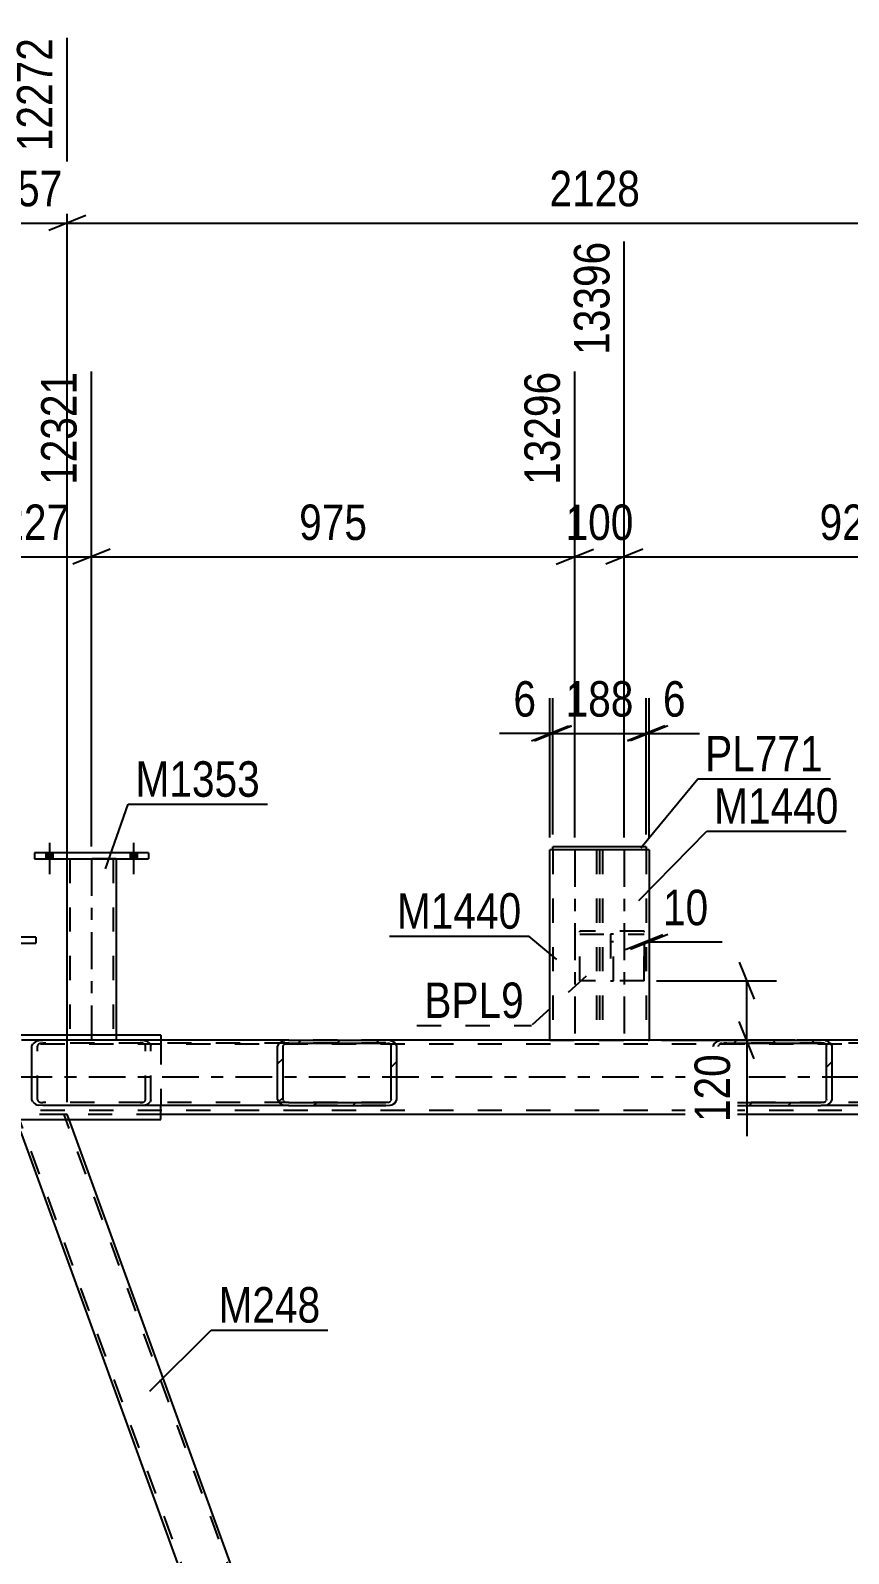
# Model space of a CAD drawing. Header units: millimetres. Extents: x -777 to 412, y -850 to -9.
# Drawn here: x -220.1 to -154.1, y -302.6 to -179.6 of the extents above; entities that cross this region are included whole.
import ezdxf

# ---------------------------------------------------------------- set-up
doc = ezdxf.new("R2010")
doc.units = ezdxf.units.MM
doc.linetypes.add('DXK_LINE_DOT2', pattern=[3.9198, 1.9599, -1.9599])
doc.linetypes.add('DXK_LINE_DOT3', pattern=[5.9187, 2.979, -0.9799, 0.9799, -0.9799])
doc.styles.add('Arial Narrow', font='ARIALN.TTF', dxfattribs={"height": 0.2})

# ---------------------------------------------------------------- blocks, each defined once
blk = doc.blocks.new('Part-570390744-11764 - 11758')
at = {"color": 2, "linetype": 'Continuous'}
for p, q in [((-138.39, -267.56), (-174.99, -382.96)), ((-135.36, -269.63), (-136.11, -267.56)), ((-135.09, -270.37), (-171.68, -385.76)), ((-135.09, -270.37), (-135.36, -269.63)), ((-173.96, -385.76), (-174.99, -382.96))]:
    blk.add_line(p, q, dxfattribs=at)
at = {"color": 7, "linetype": 'DXK_LINE_DOT2'}
for p, q in [((-138.02, -267.16), (-174.85, -383.33)), ((-138.27, -267.16), (-138.39, -267.56)), ((-136.25, -267.16), (-138.27, -267.16)), ((-136.11, -267.56), (-136.25, -267.16)), ((-135.22, -270), (-172.06, -386.16)), ((-135.09, -270.37), (-135.25, -269.91)), ((-173.82, -386.16), (-173.96, -385.76)), ((-171.68, -385.76), (-171.81, -386.16)), ((-171.81, -386.16), (-173.82, -386.16))]:
    blk.add_line(p, q, dxfattribs=at)
blk = doc.blocks.new('Part-570390744-11821 - 11758')
at = {"color": 7, "linetype": 'DXK_LINE_DOT2'}
for p, q in [((-217.13, -267.16), (-221.39, -267.16)), ((-220.22, -270.37), (-221.39, -267.16)), ((-177.82, -386.16), (-221.13, -267.16)), ((-174.07, -386.16), (-217.39, -267.16)), ((-216.99, -267.56), (-217.13, -267.16)), ((-173.82, -386.16), (-174.99, -382.96)), ((-178.08, -386.16), (-178.22, -385.76)), ((-178.08, -386.16), (-173.82, -386.16))]:
    blk.add_line(p, q, dxfattribs=at)
at = {"color": 2, "linetype": 'Continuous'}
for p, q in [((-174.99, -382.96), (-216.99, -267.56)), ((-178.22, -385.76), (-220.22, -270.37))]:
    blk.add_line(p, q, dxfattribs=at)
blk = doc.blocks.new('Part-570390744-11795 - 11758')
at = {"linetype": 'Continuous'}
h = blk.add_hatch(dxfattribs=at)
h.set_pattern_fill('', scale=0.7, style=0, pattern_type=0)
h.set_pattern_definition([(45, (-164.953, -266.1466), (-1.57154, 1.57154), [])])
h.paths.add_polyline_path([(-165.02, -265.96), (-164.95, -266.15), (-164.76, -266.3), (-164.48, -266.41), (-164.15, -266.44), (-156.29, -266.44), (-155.95, -266.41), (-155.67, -266.3), (-155.48, -266.15), (-155.41, -265.96), (-155.41, -261.64), (-155.48, -261.46), (-155.67, -261.3), (-155.95, -261.2), (-156.29, -261.16), (-164.15, -261.16), (-164.48, -261.2), (-164.76, -261.3), (-164.95, -261.46), (-165.02, -261.64)])
h.paths.add_polyline_path([(-164.55, -261.55), (-164.45, -261.47), (-164.31, -261.42), (-164.15, -261.4), (-156.29, -261.4), (-156.12, -261.42), (-155.98, -261.47), (-155.88, -261.55), (-155.85, -261.64), (-155.85, -265.96), (-155.88, -266.05), (-155.98, -266.13), (-156.12, -266.18), (-156.29, -266.2), (-164.15, -266.2), (-164.31, -266.18), (-164.45, -266.13), (-164.55, -266.05), (-164.58, -265.96), (-164.58, -261.64)])
at = {"color": 2, "linetype": 'Continuous'}
for p, q in [((-164.95, -261.46), (-165.02, -261.64)), ((-165.02, -265.96), (-165.02, -261.64)), ((-164.58, -261.64), (-164.55, -261.55)), ((-164.58, -265.96), (-164.58, -261.64)), ((-164.15, -261.16), (-164.48, -261.2)), ((-164.31, -261.42), (-164.15, -261.4)), ((-164.15, -261.16), (-156.29, -261.16)), ((-164.15, -261.4), (-156.29, -261.4)), ((-136.46, -261.16), (-156.29, -261.16)), ((-155.95, -261.2), (-156.29, -261.16)), ((-156.29, -261.4), (-156.12, -261.42)), ((-155.88, -261.55), (-155.85, -261.64)), ((-155.85, -265.96), (-155.85, -261.64)), ((-155.41, -261.64), (-155.48, -261.46)), ((-155.41, -265.96), (-155.41, -261.64)), ((-136.46, -261.16), (-136.12, -261.2)), ((-135.65, -261.46), (-135.58, -261.64)), ((-135.58, -265.96), (-135.58, -261.64)), ((-165.02, -265.96), (-164.95, -266.15)), ((-164.55, -266.05), (-164.58, -265.96)), ((-164.48, -266.41), (-164.15, -266.44)), ((-164.15, -266.2), (-164.31, -266.18)), ((-164.15, -266.2), (-156.29, -266.2)), ((-164.15, -266.44), (-156.29, -266.44)), ((-156.12, -266.18), (-156.29, -266.2)), ((-156.29, -266.44), (-155.95, -266.41)), ((-136.46, -266.44), (-156.29, -266.44)), ((-155.85, -265.96), (-155.88, -266.05)), ((-155.48, -266.15), (-155.41, -265.96)), ((-136.12, -266.41), (-136.46, -266.44)), ((-135.58, -265.96), (-135.65, -266.15))]:
    blk.add_line(p, q, dxfattribs=at)
at = {"color": 7, "linetype": 'DXK_LINE_DOT2'}
for p, q in [((-156.29, -261.16), (-164.15, -261.16)), ((-136.46, -261.4), (-164.15, -261.4)), ((-145.19, -261.64), (-145.12, -261.46)), ((-145.19, -265.96), (-145.19, -261.64)), ((-144.72, -261.55), (-144.75, -261.64)), ((-144.75, -265.96), (-144.75, -261.64)), ((-144.65, -261.2), (-144.32, -261.16)), ((-144.32, -261.4), (-144.48, -261.42)), ((-136.29, -261.42), (-136.46, -261.4)), ((-136.02, -261.64), (-136.05, -261.55)), ((-136.02, -265.96), (-136.02, -261.64)), ((-136.46, -266.2), (-164.15, -266.2)), ((-164.15, -266.44), (-156.29, -266.44)), ((-145.12, -266.15), (-145.19, -265.96)), ((-144.75, -265.96), (-144.72, -266.05)), ((-144.32, -266.44), (-144.65, -266.41)), ((-144.48, -266.18), (-144.32, -266.2)), ((-136.46, -266.2), (-136.29, -266.18)), ((-136.05, -266.05), (-136.02, -265.96))]:
    blk.add_line(p, q, dxfattribs=at)
at = {"color": 2, "linetype": 'Continuous'}
for centre, radius, start, end in [((-164.35, -262.01), 0.817, 99.5182, 138.0638), ((-164.25, -261.82), 0.409, 99.5182, 138.0638), ((-156.19, -261.82), 0.409, 41.9363, 80.4819), ((-156.09, -262.01), 0.817, 41.9363, 80.4819), ((-136.26, -262.01), 0.817, 41.9363, 80.4819), ((-164.35, -265.6), 0.817, 221.9363, 260.4819), ((-164.25, -265.78), 0.409, 221.9363, 260.4819), ((-156.19, -265.78), 0.409, 279.5182, 318.0638), ((-156.09, -265.6), 0.817, 279.5182, 318.0638), ((-136.26, -265.6), 0.817, 279.5182, 318.0638)]:
    blk.add_arc(centre, radius, start, end, dxfattribs=at)
at = {"color": 7, "linetype": 'DXK_LINE_DOT2'}
for centre, radius, start, end in [((-144.52, -262.01), 0.817, 99.5182, 138.0638), ((-144.42, -261.82), 0.409, 99.5182, 138.0638), ((-136.36, -261.82), 0.409, 41.9363, 80.4819), ((-144.52, -265.6), 0.817, 221.9363, 260.4819), ((-144.42, -265.78), 0.409, 221.9363, 260.4819), ((-136.36, -265.78), 0.409, 279.5182, 318.0638)]:
    blk.add_arc(centre, radius, start, end, dxfattribs=at)
blk = doc.blocks.new('Part-570390744-11930 - 11758')
at = {"color": 7, "linetype": 'DXK_LINE_DOT2'}
for p, q in [((-231.12, -260.76), (-231.12, -265.94)), ((-221.09, -260.76), (-231.12, -260.76)), ((-209.58, -261.16), (-209.58, -266.44))]:
    blk.add_line(p, q, dxfattribs=at)
at = {"color": 2, "linetype": 'Continuous'}
for p, q in [((-209.58, -260.76), (-221.09, -260.76)), ((-209.58, -260.76), (-209.58, -261.16)), ((-231.12, -265.94), (-231.12, -267.56)), ((-209.58, -267.56), (-209.58, -266.44)), ((-231.12, -267.56), (-209.58, -267.56))]:
    blk.add_line(p, q, dxfattribs=at)
blk = doc.blocks.new('Bolt-570390744-12431 - 11758')
at = {"linetype": 'Continuous'}
for points in [[(-218.3, -246.04), (-218.86, -246.04), (-218.86, -246.52), (-218.3, -246.52)], [(-218.3, -246.04), (-218.86, -246.04), (-218.86, -246.52), (-218.3, -246.52)], [(-211.5, -246.04), (-212.06, -246.04), (-212.06, -246.52), (-211.5, -246.52)], [(-211.5, -246.04), (-212.06, -246.04), (-212.06, -246.52), (-211.5, -246.52)]]:
    blk.add_hatch(color=1, dxfattribs=at).paths.add_polyline_path(points)
at = {"color": 1, "linetype": 'Continuous'}
for p, q in [((-218.58, -245.24), (-218.58, -247.76)), ((-218.58, -245.24), (-218.58, -247.76)), ((-211.78, -245.24), (-211.78, -247.76)), ((-211.78, -245.24), (-211.78, -247.76)), ((-218.86, -246.04), (-218.86, -246.52)), ((-218.86, -246.04), (-218.86, -246.52)), ((-218.3, -246.04), (-218.3, -246.52)), ((-218.3, -246.04), (-218.3, -246.52)), ((-212.06, -246.04), (-212.06, -246.52)), ((-212.06, -246.04), (-212.06, -246.52)), ((-211.5, -246.04), (-211.5, -246.52)), ((-211.5, -246.04), (-211.5, -246.52))]:
    blk.add_line(p, q, dxfattribs=at)
blk = doc.blocks.new('Part-570390744-12350 - 11758')
at = {"color": 7, "linetype": 'DXK_LINE_DOT2'}
for p, q in [((-170.58, -252.36), (-175.78, -252.36)), ((-175.78, -256.36), (-175.78, -252.36)), ((-175.78, -252.6), (-170.58, -252.6)), ((-170.58, -256.36), (-170.58, -252.36)), ((-170.58, -256.36), (-175.78, -256.36))]:
    blk.add_line(p, q, dxfattribs=at)
blk = doc.blocks.new('Part-570390744-11941 - 11758')
at = {"linetype": 'Continuous'}
h = blk.add_hatch(dxfattribs=at)
h.set_pattern_fill('', scale=0.7, style=0, pattern_type=0)
h.set_pattern_definition([(45, (-200.091, -266.1466), (-1.57154, 1.57154), [])])
h.paths.add_polyline_path([(-200.16, -265.96), (-200.09, -266.15), (-199.9, -266.3), (-199.62, -266.41), (-199.28, -266.44), (-191.42, -266.44), (-191.09, -266.41), (-190.81, -266.3), (-190.62, -266.15), (-190.55, -265.96), (-190.55, -261.64), (-190.62, -261.46), (-190.81, -261.3), (-191.09, -261.2), (-191.42, -261.16), (-199.28, -261.16), (-199.62, -261.2), (-199.9, -261.3), (-200.09, -261.46), (-200.16, -261.64)])
h.paths.add_polyline_path([(-199.69, -261.55), (-199.59, -261.47), (-199.45, -261.42), (-199.28, -261.4), (-191.42, -261.4), (-191.26, -261.42), (-191.11, -261.47), (-191.02, -261.55), (-190.99, -261.64), (-190.99, -265.96), (-191.02, -266.05), (-191.11, -266.13), (-191.26, -266.18), (-191.42, -266.2), (-199.28, -266.2), (-199.45, -266.18), (-199.59, -266.13), (-199.69, -266.05), (-199.72, -265.96), (-199.72, -261.64)])
at = {"color": 2, "linetype": 'Continuous'}
for p, q in [((-219.99, -261.64), (-219.92, -261.46)), ((-219.99, -265.96), (-219.99, -261.64)), ((-219.45, -261.2), (-219.11, -261.16)), ((-199.28, -261.16), (-219.11, -261.16)), ((-200.09, -261.46), (-200.16, -261.64)), ((-200.16, -265.96), (-200.16, -261.64)), ((-199.72, -261.64), (-199.69, -261.55)), ((-199.72, -265.96), (-199.72, -261.64)), ((-199.28, -261.16), (-199.62, -261.2)), ((-199.45, -261.42), (-199.28, -261.4)), ((-199.28, -261.16), (-191.42, -261.16)), ((-199.28, -261.4), (-191.42, -261.4)), ((-191.09, -261.2), (-191.42, -261.16)), ((-191.42, -261.4), (-191.26, -261.42)), ((-191.02, -261.55), (-190.99, -261.64)), ((-190.99, -265.96), (-190.99, -261.64)), ((-190.55, -261.64), (-190.62, -261.46)), ((-190.55, -265.96), (-190.55, -261.64)), ((-219.92, -266.15), (-219.99, -265.96)), ((-219.11, -266.44), (-219.45, -266.41)), ((-199.28, -266.44), (-219.11, -266.44)), ((-200.16, -265.96), (-200.09, -266.15)), ((-199.69, -266.05), (-199.72, -265.96)), ((-199.62, -266.41), (-199.28, -266.44)), ((-199.28, -266.2), (-199.45, -266.18)), ((-199.28, -266.2), (-191.42, -266.2)), ((-199.28, -266.44), (-191.42, -266.44)), ((-191.26, -266.18), (-191.42, -266.2)), ((-191.42, -266.44), (-191.09, -266.41)), ((-190.99, -265.96), (-191.02, -266.05)), ((-190.62, -266.15), (-190.55, -265.96))]:
    blk.add_line(p, q, dxfattribs=at)
at = {"color": 7, "linetype": 'DXK_LINE_DOT2'}
for p, q in [((-219.52, -261.55), (-219.55, -261.64)), ((-219.55, -265.96), (-219.55, -261.64)), ((-219.11, -261.4), (-219.28, -261.42)), ((-191.42, -261.4), (-219.11, -261.4)), ((-211.25, -261.16), (-210.92, -261.2)), ((-211.09, -261.42), (-211.25, -261.4)), ((-210.82, -261.64), (-210.85, -261.55)), ((-210.82, -265.96), (-210.82, -261.64)), ((-210.45, -261.46), (-210.38, -261.64)), ((-210.38, -265.96), (-210.38, -261.64)), ((-191.42, -261.16), (-199.28, -261.16)), ((-219.55, -265.96), (-219.52, -266.05)), ((-219.28, -266.18), (-219.11, -266.2)), ((-191.42, -266.2), (-219.11, -266.2)), ((-211.25, -266.2), (-211.09, -266.18)), ((-210.92, -266.41), (-211.25, -266.44)), ((-210.85, -266.05), (-210.82, -265.96)), ((-210.38, -265.96), (-210.45, -266.15)), ((-191.42, -266.44), (-199.28, -266.44))]:
    blk.add_line(p, q, dxfattribs=at)
at = {"color": 2, "linetype": 'Continuous'}
for centre, radius, start, end in [((-219.31, -262.01), 0.817, 99.5182, 138.0638), ((-199.48, -262.01), 0.817, 99.5182, 138.0638), ((-199.38, -261.82), 0.409, 99.5182, 138.0638), ((-191.32, -261.82), 0.409, 41.9363, 80.4819), ((-191.22, -262.01), 0.817, 41.9363, 80.4819), ((-219.31, -265.6), 0.817, 221.9363, 260.4819), ((-199.48, -265.6), 0.817, 221.9363, 260.4819), ((-199.38, -265.78), 0.409, 221.9363, 260.4819), ((-191.32, -265.78), 0.409, 279.5182, 318.0638), ((-191.22, -265.6), 0.817, 279.5182, 318.0638)]:
    blk.add_arc(centre, radius, start, end, dxfattribs=at)
at = {"color": 7, "linetype": 'DXK_LINE_DOT2'}
for centre, radius, start, end in [((-219.21, -261.82), 0.409, 99.5182, 138.0638), ((-211.15, -261.82), 0.409, 41.9363, 80.4819), ((-211.05, -262.01), 0.817, 41.9363, 80.4819), ((-219.21, -265.78), 0.409, 221.9363, 260.4819), ((-211.15, -265.78), 0.409, 279.5182, 318.0638), ((-211.05, -265.6), 0.817, 279.5182, 318.0638)]:
    blk.add_arc(centre, radius, start, end, dxfattribs=at)
blk = doc.blocks.new('Part-570390744-12043 - 11758')
at = {"color": 2, "linetype": 'Continuous'}
for p, q in [((-178.14, -245.8), (-178.18, -245.8)), ((-178.18, -261.16), (-178.18, -245.8)), ((-174.25, -245.8), (-178.14, -245.8))]:
    blk.add_line(p, q, dxfattribs=at)
at = {"color": 7, "linetype": 'DXK_LINE_DOT2'}
for p, q in [((-177.94, -245.8), (-177.94, -261.17)), ((-177.94, -245.8), (-177.92, -245.8)), ((-174.42, -245.8), (-174.42, -261.17)), ((-174.22, -245.8), (-174.25, -245.8)), ((-174.22, -245.8), (-174.25, -245.8)), ((-174.18, -245.8), (-174.22, -245.8)), ((-174.22, -245.8), (-174.18, -245.8)), ((-174.18, -245.8), (-174.18, -261.17)), ((-178.18, -261.16), (-178.18, -261.17)), ((-178.18, -261.17), (-174.18, -261.17)), ((-174.18, -261.17), (-174.18, -261.16))]:
    blk.add_line(p, q, dxfattribs=at)
at = {"color": 7, "linetype": 'DXK_LINE_DOT3'}
blk.add_line((-176.18, -245.8), (-176.18, -261.17), dxfattribs=at)
blk = doc.blocks.new('Part-570390744-12073 - 11758')
at = {"color": 2, "linetype": 'Continuous'}
for p, q in [((-217.18, -246.52), (-217.18, -260.76)), ((-213.18, -246.52), (-213.18, -260.76))]:
    blk.add_line(p, q, dxfattribs=at)
at = {"color": 7, "linetype": 'DXK_LINE_DOT2'}
for p, q in [((-213.18, -246.52), (-217.18, -246.52)), ((-216.94, -246.52), (-216.94, -261.17)), ((-213.42, -246.52), (-213.42, -261.17)), ((-217.18, -260.76), (-217.18, -261.17)), ((-213.18, -261.17), (-217.18, -261.17)), ((-213.18, -260.76), (-213.18, -261.17))]:
    blk.add_line(p, q, dxfattribs=at)
at = {"color": 7, "linetype": 'DXK_LINE_DOT3'}
blk.add_line((-215.18, -246.52), (-215.18, -261.17), dxfattribs=at)
blk = doc.blocks.new('Part-570390744-12080 - 11758')
at = {"color": 2, "linetype": 'Continuous'}
for p, q in [((-170.42, -245.56), (-177.94, -245.56)), ((-177.94, -245.8), (-177.94, -245.56)), ((-174.11, -245.8), (-174.25, -245.8)), ((-170.42, -245.56), (-170.42, -245.8))]:
    blk.add_line(p, q, dxfattribs=at)
at = {"color": 7, "linetype": 'DXK_LINE_DOT2'}
for p, q in [((-174.25, -245.8), (-177.94, -245.8)), ((-170.42, -245.8), (-174.11, -245.8))]:
    blk.add_line(p, q, dxfattribs=at)
blk = doc.blocks.new('Part-570390744-12254 - 11758')
at = {"color": 7, "linetype": 'DXK_LINE_DOT2'}
for p, q in [((-174.18, -245.8), (-174.18, -261.16)), ((-174.11, -245.8), (-174.18, -245.8)), ((-173.94, -245.8), (-173.94, -261.16)), ((-173.94, -245.8), (-173.92, -245.8)), ((-170.42, -245.8), (-170.42, -261.16)), ((-174.18, -261.16), (-170.18, -261.16)), ((-170.18, -261.16), (-170.18, -261.16)), ((-170.18, -261.16), (-170.18, -261.16))]:
    blk.add_line(p, q, dxfattribs=at)
at = {"color": 2, "linetype": 'Continuous'}
for q in [(-174.11, -245.8), (-170.18, -261.16)]:
    blk.add_line((-170.18, -245.8), q, dxfattribs=at)
at = {"color": 7, "linetype": 'DXK_LINE_DOT3'}
blk.add_line((-172.18, -245.8), (-172.18, -261.16), dxfattribs=at)
blk = doc.blocks.new('Part-570390744-12264 - 11758')
at = {"color": 2, "linetype": 'Continuous'}
for p, q in [((-228.86, -252.84), (-228.86, -253.32)), ((-219.66, -252.84), (-228.86, -252.84)), ((-219.66, -252.84), (-219.66, -253.32)), ((-228.86, -253.32), (-219.66, -253.32))]:
    blk.add_line(p, q, dxfattribs=at)
blk = doc.blocks.new('Part-570390744-12345 - 11758')
at = {"color": 7, "linetype": 'DXK_LINE_DOT2'}
for p, q in [((-173.06, -252.6), (-173.3, -252.6)), ((-173.3, -252.6), (-173.3, -256.36)), ((-173.3, -253.2), (-173.06, -253.2)), ((-173.06, -256.36), (-173.06, -252.6)), ((-173.3, -256.36), (-173.06, -256.36))]:
    blk.add_line(p, q, dxfattribs=at)
blk = doc.blocks.new('Part-570390744-12351 - 11758')
at = {"color": 2, "linetype": 'Continuous'}
for p, q in [((-219.78, -246.04), (-219.78, -246.52)), ((-210.58, -246.04), (-219.78, -246.04)), ((-219.78, -246.52), (-210.58, -246.52)), ((-210.58, -246.04), (-210.58, -246.52))]:
    blk.add_line(p, q, dxfattribs=at)
blk = doc.blocks.new('Part-570390744-12396 - 11758')
at = {"color": 7, "linetype": 'DXK_LINE_DOT2'}
for p, q in [((-64.46, -261.48), (-708.01, -261.48)), ((-191.42, -261.16), (-250.15, -261.16)), ((-123.15, -261.16), (-164.15, -261.16)), ((-64.46, -266.84), (-708.01, -266.84)), ((-209.58, -267.16), (-231.12, -267.16))]:
    blk.add_line(p, q, dxfattribs=at)
at = {"color": 2, "linetype": 'Continuous'}
for p, q in [((-164.15, -261.16), (-191.42, -261.16)), ((-145.99, -267.16), (-209.58, -267.16))]:
    blk.add_line(p, q, dxfattribs=at)
at = {"color": 7, "linetype": 'DXK_LINE_DOT3'}
blk.add_line((-64.46, -264.16), (-708.01, -264.16), dxfattribs=at)
blk = doc.blocks.new('StraightDimension-570390744-62001 - 11758')
at = {"color": 7, "linetype": 'Continuous'}
for p, q in [((-172.08, -253.83), (-169.08, -252.63)), ((-168.68, -252.63), (-171.68, -253.83)), ((-170.58, -253.23), (-170.18, -253.23)), ((-170.18, -253.23), (-164.28, -253.23)), ((-170.18, -253.23), (-164.28, -253.23)), ((-170.58, -253.36), (-170.58, -255.63)), ((-170.18, -253.36), (-170.18, -255.63))]:
    blk.add_line(p, q, dxfattribs=at)
at = {"color": 0}
blk.add_wipeout([(-164.8, -252.48), (-164.8, -248.28), (-169.66, -248.28), (-169.66, -252.48)], dxfattribs=at)
at = {"color": 3, "style": 'Arial Narrow'}
blk.add_text('10', height=2.863, dxfattribs=at).set_placement((-169.06, -251.88))
blk = doc.blocks.new('StraightDimension-570390744-59369 - 11758')
at = {"color": 7, "linetype": 'Continuous'}
for p, q in [((-170.42, -244.56), (-170.42, -233.54)), ((-170.18, -244.8), (-170.18, -233.54)), ((-171.92, -236.99), (-168.92, -235.79)), ((-168.68, -235.79), (-171.68, -236.99)), ((-170.42, -236.39), (-170.18, -236.39)), ((-170.18, -236.39), (-166.1, -236.39)), ((-170.18, -236.39), (-166.1, -236.39))]:
    blk.add_line(p, q, dxfattribs=at)
at = {"color": 0}
blk.add_wipeout([(-166.63, -235.64), (-166.63, -231.44), (-169.66, -231.44), (-169.66, -235.64)], dxfattribs=at)
at = {"color": 3, "style": 'Arial Narrow'}
blk.add_text('6', height=2.86, dxfattribs=at).set_placement((-169.06, -235.04))
blk = doc.blocks.new('StraightDimension-570390744-59371 - 11758')
at = {"color": 7, "linetype": 'Continuous'}
for p, q in [((-178.18, -244.8), (-178.18, -233.54)), ((-177.94, -244.56), (-177.94, -233.54)), ((-179.68, -236.99), (-176.68, -235.79)), ((-176.44, -235.79), (-179.44, -236.99)), ((-178.18, -236.39), (-182.26, -236.39)), ((-178.18, -236.39), (-182.26, -236.39)), ((-178.18, -236.39), (-177.94, -236.39))]:
    blk.add_line(p, q, dxfattribs=at)
at = {"color": 0}
blk.add_wipeout([(-178.7, -235.64), (-178.7, -231.44), (-181.73, -231.44), (-181.73, -235.64)], dxfattribs=at)
at = {"color": 3, "style": 'Arial Narrow'}
blk.add_text('6', height=2.86, dxfattribs=at).set_placement((-181.13, -235.04))
blk = doc.blocks.new('StraightDimension-570390744-59370 - 11758')
at = {"color": 7, "linetype": 'Continuous'}
for p, q in [((-177.94, -244.56), (-177.94, -233.54)), ((-170.42, -244.56), (-170.42, -233.54)), ((-179.44, -236.99), (-176.44, -235.79)), ((-168.92, -235.79), (-171.92, -236.99)), ((-177.94, -236.39), (-170.42, -236.39))]:
    blk.add_line(p, q, dxfattribs=at)
at = {"color": 0}
blk.add_wipeout([(-170.84, -235.64), (-170.84, -231.44), (-177.52, -231.44), (-177.52, -235.64)], dxfattribs=at)
at = {"color": 3, "style": 'Arial Narrow'}
blk.add_text('188', height=2.863, dxfattribs=at).set_placement((-176.92, -235.04))
blk = doc.blocks.new('StraightDimension-570390744-50037 - 11758')
at = {"color": 7, "linetype": 'Continuous'}
for p, q in [((-215.18, -245.52), (-215.18, -207.19)), ((-224.26, -252.32), (-224.26, -211.69)), ((-225.76, -222.73), (-222.76, -221.53)), ((-224.26, -222.13), (-215.18, -222.13)), ((-213.68, -221.53), (-216.68, -222.73))]:
    blk.add_line(p, q, dxfattribs=at)
at = {"color": 0}
blk.add_wipeout([(-216.38, -221.38), (-216.38, -217.18), (-223.06, -217.18), (-223.06, -221.38)], dxfattribs=at)
at = {"color": 3, "style": 'Arial Narrow'}
blk.add_text('227', height=2.863, dxfattribs=at).set_placement((-222.46, -220.78))
at = {"color": 0, "linetype": 'Continuous'}
blk.add_wipeout([(-215.78, -206.59), (-219.98, -206.59), (-219.98, -216.93), (-215.78, -216.93)], dxfattribs=at)
at = {"color": 3, "linetype": 'Continuous', "style": 'Arial Narrow'}
blk.add_text('12321', height=2.863, rotation=90.0002, dxfattribs=at).set_placement((-216.38, -216.33))
blk = doc.blocks.new('StraightDimension-570390744-50035 - 11758')
at = {"color": 7, "linetype": 'Continuous'}
for p, q in [((-172.18, -244.8), (-172.18, -196.69)), ((-176.18, -244.8), (-176.18, -207.19)), ((-177.68, -222.73), (-174.68, -221.53)), ((-176.18, -222.13), (-172.18, -222.13)), ((-170.68, -221.53), (-173.68, -222.73))]:
    blk.add_line(p, q, dxfattribs=at)
at = {"color": 0, "linetype": 'Continuous'}
blk.add_wipeout([(-172.78, -196.09), (-176.98, -196.09), (-176.98, -206.43), (-172.78, -206.43)], dxfattribs=at)
at = {"color": 0}
blk.add_wipeout([(-170.84, -221.38), (-170.84, -217.18), (-177.52, -217.18), (-177.52, -221.38)], dxfattribs=at)
at = {"color": 3, "linetype": 'Continuous', "style": 'Arial Narrow'}
blk.add_text('13396', height=2.863, rotation=90.0002, dxfattribs=at).set_placement((-173.38, -205.83))
at = {"color": 3, "style": 'Arial Narrow'}
blk.add_text('100', height=2.863, dxfattribs=at).set_placement((-176.92, -220.78))
blk = doc.blocks.new('StraightDimension-570390744-50034 - 11758')
at = {"color": 7, "linetype": 'Continuous'}
for p, q in [((-172.18, -244.8), (-172.18, -196.69)), ((-135.18, -245.52), (-135.18, -211.69)), ((-170.68, -221.53), (-173.68, -222.73)), ((-172.18, -222.13), (-135.18, -222.13)), ((-136.68, -222.73), (-133.68, -221.53))]:
    blk.add_line(p, q, dxfattribs=at)
at = {"color": 0}
blk.add_wipeout([(-150.34, -221.38), (-150.34, -217.18), (-157.02, -217.18), (-157.02, -221.38)], dxfattribs=at)
at = {"color": 3, "style": 'Arial Narrow'}
blk.add_text('925', height=2.863, dxfattribs=at).set_placement((-156.42, -220.78))
at = {"color": 0, "linetype": 'Continuous'}
blk.add_wipeout([(-135.78, -211.09), (-139.98, -211.09), (-139.98, -221.43), (-135.78, -221.43)], dxfattribs=at)
at = {"color": 3, "linetype": 'Continuous', "style": 'Arial Narrow'}
blk.add_text('14321', height=2.863, rotation=90.0002, dxfattribs=at).set_placement((-136.38, -220.83))
blk = doc.blocks.new('StraightDimension-570390744-50036 - 11758')
at = {"color": 7, "linetype": 'Continuous'}
for p, q in [((-215.18, -245.52), (-215.18, -207.19)), ((-176.18, -244.8), (-176.18, -207.19)), ((-213.68, -221.53), (-216.68, -222.73)), ((-215.18, -222.13), (-176.18, -222.13)), ((-177.68, -222.73), (-174.68, -221.53))]:
    blk.add_line(p, q, dxfattribs=at)
at = {"color": 0}
blk.add_wipeout([(-192.34, -221.38), (-192.34, -217.18), (-199.02, -217.18), (-199.02, -221.38)], dxfattribs=at)
at = {"color": 3, "style": 'Arial Narrow'}
blk.add_text('975', height=2.863, dxfattribs=at).set_placement((-198.42, -220.78))
at = {"color": 0, "linetype": 'Continuous'}
blk.add_wipeout([(-176.78, -206.59), (-180.98, -206.59), (-180.98, -216.93), (-176.78, -216.93)], dxfattribs=at)
at = {"color": 3, "linetype": 'Continuous', "style": 'Arial Narrow'}
blk.add_text('13296', height=2.863, rotation=90.0002, dxfattribs=at).set_placement((-177.38, -216.33))
blk = doc.blocks.new('StraightDimension-570390744-51148 - 11758')
at = {"color": 7, "linetype": 'Continuous'}
for p, q in [((-217.13, -266.16), (-217.13, -180.24)), ((-132, -266.16), (-132, -184.74)), ((-215.63, -194.59), (-218.63, -195.79)), ((-217.13, -195.19), (-132, -195.19)), ((-133.5, -195.79), (-130.5, -194.59))]:
    blk.add_line(p, q, dxfattribs=at)
at = {"color": 0}
blk.add_wipeout([(-170.31, -194.44), (-170.31, -190.24), (-178.82, -190.24), (-178.82, -194.44)], dxfattribs=at)
at = {"color": 3, "style": 'Arial Narrow'}
blk.add_text('2128', height=2.863, dxfattribs=at).set_placement((-178.22, -193.84))
at = {"color": 0, "linetype": 'Continuous'}
blk.add_wipeout([(-132.6, -184.14), (-136.8, -184.14), (-136.8, -194.49), (-132.6, -194.49)], dxfattribs=at)
at = {"color": 3, "linetype": 'Continuous', "style": 'Arial Narrow'}
blk.add_text('14400', height=2.863, rotation=90.0002, dxfattribs=at).set_placement((-133.2, -193.89))
blk = doc.blocks.new('StraightDimension-570390744-51149 - 11758')
at = {"color": 7, "linetype": 'Continuous'}
for p, q in [((-217.13, -266.16), (-217.13, -180.24)), ((-223.4, -266.16), (-223.4, -184.74)), ((-224.9, -195.79), (-221.9, -194.59)), ((-223.4, -195.19), (-217.13, -195.19)), ((-215.63, -194.59), (-218.63, -195.79))]:
    blk.add_line(p, q, dxfattribs=at)
at = {"color": 0}
blk.add_wipeout([(-216.92, -194.44), (-216.92, -190.24), (-223.61, -190.24), (-223.61, -194.44)], dxfattribs=at)
at = {"color": 3, "style": 'Arial Narrow'}
blk.add_text('157', height=2.863, dxfattribs=at).set_placement((-223.01, -193.84))
at = {"color": 0, "linetype": 'Continuous'}
blk.add_wipeout([(-217.73, -179.64), (-221.93, -179.64), (-221.93, -189.99), (-217.73, -189.99)], dxfattribs=at)
at = {"color": 3, "linetype": 'Continuous', "style": 'Arial Narrow'}
blk.add_text('12272', height=2.863, rotation=90.0002, dxfattribs=at).set_placement((-218.33, -189.39))
blk = doc.blocks.new('StraightDimension-570390744-62011 - 11758')
at = {"color": 7, "linetype": 'Continuous'}
for p, q in [((-162.9, -254.86), (-161.7, -257.86)), ((-169.58, -256.36), (-159.9, -256.36)), ((-162.3, -261.16), (-162.3, -256.36)), ((-161.7, -262.66), (-162.9, -259.66)), ((-169.18, -261.16), (-159.9, -261.16)), ((-162.3, -261.16), (-162.3, -268.9)), ((-162.3, -261.16), (-162.3, -268.9))]:
    blk.add_line(p, q, dxfattribs=at)
at = {"color": 0}
blk.add_wipeout([(-163.05, -261.69), (-167.25, -261.69), (-167.25, -268.37), (-163.05, -268.37)], dxfattribs=at)
at = {"color": 3, "style": 'Arial Narrow'}
blk.add_text('120', height=2.863, rotation=90.0002, dxfattribs=at).set_placement((-163.65, -267.77))
blk = doc.blocks.new('Mark-570390744-11817 - 11758')
at = {"color": 0}
blk.add_wipeout([(-196.7, -283.96), (-196.7, -280.96), (-204.93, -280.96), (-204.93, -283.96)], dxfattribs=at)
blk.add_wipeout([(-196.7, -283.96), (-196.7, -280.96), (-204.93, -280.96), (-204.93, -283.96)], dxfattribs=at)
at = {"color": 30, "linetype": 'Continuous'}
for p, q in [((-210.48, -289.51), (-205.53, -284.56)), ((-205.53, -284.56), (-196.1, -284.56))]:
    blk.add_line(p, q, dxfattribs=at)
at = {"color": 3, "style": 'Arial Narrow'}
blk.add_text('M248', height=2.863, dxfattribs=at).set_placement((-204.93, -283.96))
blk = doc.blocks.new('Mark-570390744-12076 - 11758')
at = {"color": 0}
blk.add_wipeout([(-156.15, -239.46), (-156.15, -236.46), (-165.66, -236.46), (-165.66, -239.46)], dxfattribs=at)
blk.add_wipeout([(-156.15, -239.46), (-156.15, -236.46), (-165.66, -236.46), (-165.66, -239.46)], dxfattribs=at)
at = {"color": 30, "linetype": 'Continuous'}
for p, q in [((-170.86, -245.62), (-166.26, -240.06)), ((-166.26, -240.06), (-155.55, -240.06))]:
    blk.add_line(p, q, dxfattribs=at)
at = {"color": 3, "style": 'Arial Narrow'}
blk.add_text('PL771', height=2.863, dxfattribs=at).set_placement((-165.66, -239.46))
blk = doc.blocks.new('Mark-570390744-12039 - 11758')
at = {"color": 0}
blk.add_wipeout([(-180.48, -252.16), (-180.48, -249.16), (-190.53, -249.16), (-190.53, -252.16)], dxfattribs=at)
blk.add_wipeout([(-180.48, -252.16), (-180.48, -249.16), (-190.53, -249.16), (-190.53, -252.16)], dxfattribs=at)
at = {"color": 30, "linetype": 'Continuous'}
for p in [(-191.13, -252.76), (-177.63, -254.66)]:
    blk.add_line(p, (-179.88, -252.76), dxfattribs=at)
at = {"color": 3, "style": 'Arial Narrow'}
blk.add_text('M1440', height=2.863, dxfattribs=at).set_placement((-190.53, -252.16))
blk = doc.blocks.new('Mark-570390744-12069 - 11758')
at = {"color": 0}
blk.add_wipeout([(-201.58, -241.51), (-201.58, -238.51), (-211.63, -238.51), (-211.63, -241.51)], dxfattribs=at)
blk.add_wipeout([(-201.58, -241.51), (-201.58, -238.51), (-211.63, -238.51), (-211.63, -241.51)], dxfattribs=at)
at = {"color": 30, "linetype": 'Continuous'}
for p, q in [((-214.05, -247.34), (-212.23, -242.11)), ((-212.23, -242.11), (-200.98, -242.11))]:
    blk.add_line(p, q, dxfattribs=at)
at = {"color": 3, "style": 'Arial Narrow'}
blk.add_text('M1353', height=2.863, dxfattribs=at).set_placement((-211.63, -241.51))
blk = doc.blocks.new('Mark-570390744-12250 - 11758')
at = {"color": 0}
blk.add_wipeout([(-154.88, -243.68), (-154.88, -240.68), (-164.93, -240.68), (-164.93, -243.68)], dxfattribs=at)
blk.add_wipeout([(-154.88, -243.68), (-154.88, -240.68), (-164.93, -240.68), (-164.93, -243.68)], dxfattribs=at)
at = {"color": 30, "linetype": 'Continuous'}
for p, q in [((-171.02, -249.89), (-165.53, -244.28)), ((-165.53, -244.28), (-154.28, -244.28))]:
    blk.add_line(p, q, dxfattribs=at)
at = {"color": 3, "style": 'Arial Narrow'}
blk.add_text('M1440', height=2.863, dxfattribs=at).set_placement((-164.93, -243.68))
blk = doc.blocks.new('Mark-570390744-12346 - 11758')
at = {"color": 0}
blk.add_wipeout([(-180.28, -259.37), (-180.28, -256.37), (-188.32, -256.37), (-188.32, -259.37)], dxfattribs=at)
blk.add_wipeout([(-180.28, -259.37), (-180.28, -256.37), (-188.32, -256.37), (-188.32, -259.37)], dxfattribs=at)
at = {"color": 30, "linetype": 'DXK_LINE_DOT2'}
for p in [(-175.25, -256), (-188.92, -259.97)]:
    blk.add_line(p, (-179.68, -259.97), dxfattribs=at)
at = {"color": 3, "style": 'Arial Narrow'}
blk.add_text('BPL9', height=2.863, dxfattribs=at).set_placement((-188.32, -259.37))

msp = doc.modelspace()

# ---------------------------------------------------------------- block references
for name in ['StraightDimension-570390744-59371 - 11758', 'StraightDimension-570390744-59369 - 11758', 'Bolt-570390744-12431 - 11758', 'Part-570390744-12043 - 11758', 'Part-570390744-12080 - 11758', 'Part-570390744-12254 - 11758', 'Part-570390744-12351 - 11758', 'Part-570390744-12073 - 11758', 'Part-570390744-12264 - 11758', 'Part-570390744-12350 - 11758', 'Part-570390744-12345 - 11758', 'Part-570390744-12396 - 11758', 'Part-570390744-11930 - 11758', 'Part-570390744-11941 - 11758', 'Part-570390744-11795 - 11758', 'Part-570390744-11821 - 11758', 'Part-570390744-11764 - 11758']:
    msp.add_blockref(name, (0, 0))

# ---------------------------------------------------------------- next in the draw order: block references
for name in ['StraightDimension-570390744-50037 - 11758', 'StraightDimension-570390744-59370 - 11758', 'StraightDimension-570390744-62001 - 11758', 'Mark-570390744-11817 - 11758']:
    msp.add_blockref(name, (0, 0))

# ---------------------------------------------------------------- next in the draw order: block references
msp.add_blockref('StraightDimension-570390744-50035 - 11758', (0, 0))

# ---------------------------------------------------------------- next in the draw order: block references
for name in ['StraightDimension-570390744-50034 - 11758', 'StraightDimension-570390744-50036 - 11758']:
    msp.add_blockref(name, (0, 0))

# ---------------------------------------------------------------- next in the draw order: block references
msp.add_blockref('StraightDimension-570390744-51148 - 11758', (0, 0))

# ---------------------------------------------------------------- next in the draw order: block references
for name in ['StraightDimension-570390744-51149 - 11758', 'Mark-570390744-12076 - 11758', 'Mark-570390744-12069 - 11758', 'Mark-570390744-12039 - 11758', 'StraightDimension-570390744-62011 - 11758', 'Mark-570390744-12346 - 11758']:
    msp.add_blockref(name, (0, 0))

# ---------------------------------------------------------------- next in the draw order: block references
msp.add_blockref('Mark-570390744-12250 - 11758', (0, 0))

doc.saveas('drawing.dxf')
